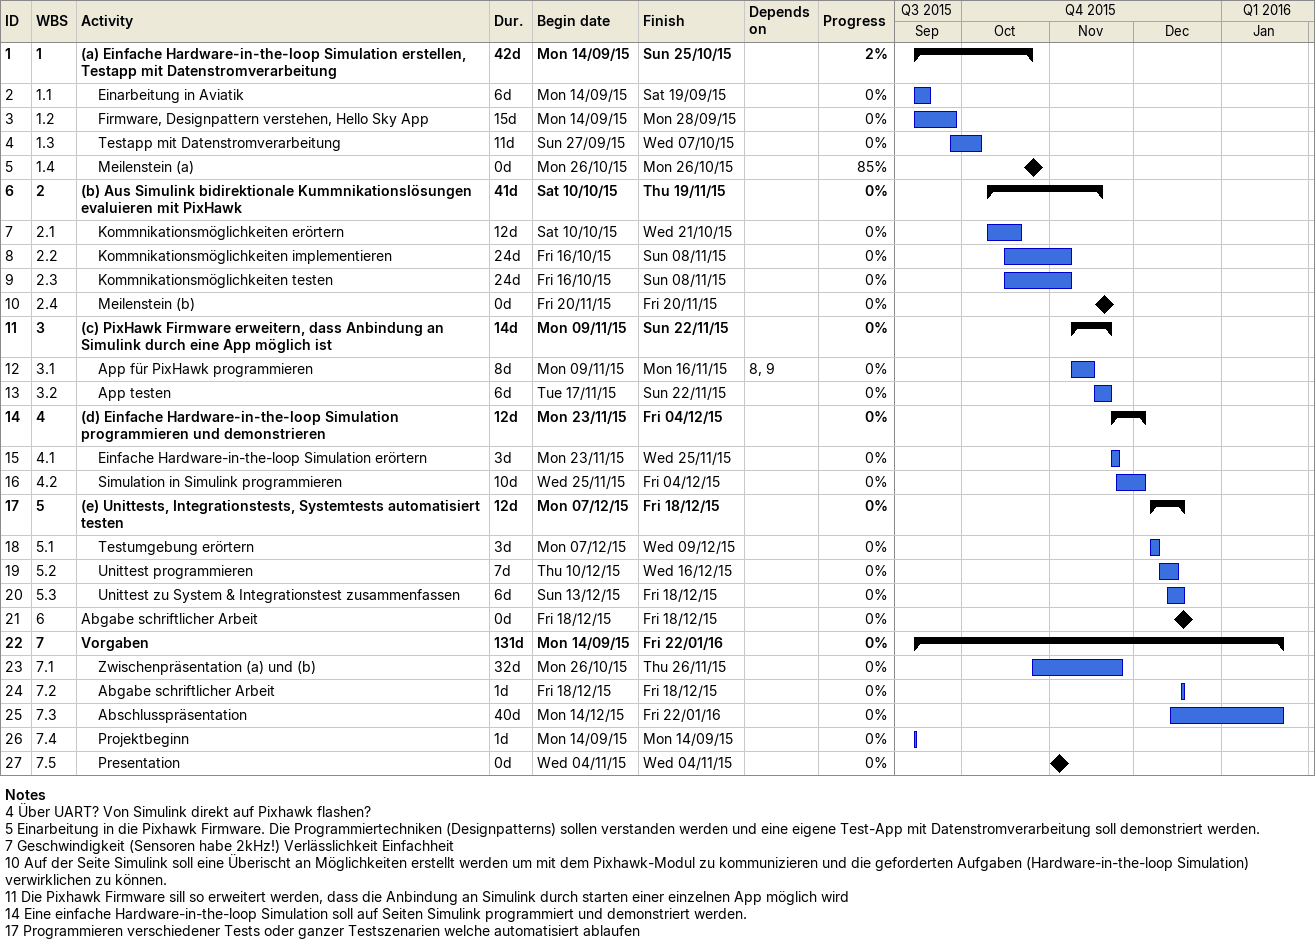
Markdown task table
| ID | WBS | Task | Duration | Start | Finish | Predecessors | % complete |
|---|---|---|---|---|---|---|---|
| 1 | 1 | **(a) Einfache Hardware-in-the-loop Simulation erstellen, Testapp mit Datenstromverarbeitung** | 42d | 2015-09-14 | 2015-10-25 |  | 2 |
| 2 | 1.1 | Einarbeitung in Aviatik | 6d | 2015-09-14 | 2015-09-19 |  | 0 |
| 3 | 1.2 | Firmware, Designpattern verstehen, Hello Sky App | 15d | 2015-09-14 | 2015-09-28 |  | 0 |
| 4 | 1.3 | Testapp mit Datenstromverarbeitung | 11d | 2015-09-27 | 2015-10-07 |  | 0 |
| 5 | 1.4 | Meilenstein (a) | 0d | 2015-10-26 | 2015-10-26 |  | 85 |
| 6 | 2 | **(b) Aus Simulink bidirektionale Kummnikationslösungen evaluieren mit PixHawk** | 41d | 2015-10-10 | 2015-11-19 |  | 0 |
| 7 | 2.1 | Kommnikationsmöglichkeiten erörtern | 12d | 2015-10-10 | 2015-10-21 |  | 0 |
| 8 | 2.2 | Kommnikationsmöglichkeiten implementieren | 24d | 2015-10-16 | 2015-11-08 |  | 0 |
| 9 | 2.3 | Kommnikationsmöglichkeiten testen | 24d | 2015-10-16 | 2015-11-08 |  | 0 |
| 10 | 2.4 | Meilenstein (b) | 0d | 2015-11-20 | 2015-11-20 |  | 0 |
| 11 | 3 | **(c) PixHawk Firmware erweitern, dass Anbindung an Simulink durch eine App möglich ist** | 14d | 2015-11-09 | 2015-11-22 |  | 0 |
| 12 | 3.1 | App für PixHawk programmieren | 8d | 2015-11-09 | 2015-11-16 | 8, 9 | 0 |
| 13 | 3.2 | App testen | 6d | 2015-11-17 | 2015-11-22 |  | 0 |
| 14 | 4 | **(d) Einfache Hardware-in-the-loop Simulation programmieren und demonstrieren** | 12d | 2015-11-23 | 2015-12-04 |  | 0 |
| 15 | 4.1 | Einfache Hardware-in-the-loop Simulation erörtern | 3d | 2015-11-23 | 2015-11-25 |  | 0 |
| 16 | 4.2 | Simulation in Simulink programmieren | 10d | 2015-11-25 | 2015-12-04 |  | 0 |
| 17 | 5 | **(e) Unittests, Integrationstests, Systemtests automatisiert testen** | 12d | 2015-12-07 | 2015-12-18 |  | 0 |
| 18 | 5.1 | Testumgebung erörtern | 3d | 2015-12-07 | 2015-12-09 |  | 0 |
| 19 | 5.2 | Unittest programmieren | 7d | 2015-12-10 | 2015-12-16 |  | 0 |
| 20 | 5.3 | Unittest zu System & Integrationstest zusammenfassen | 6d | 2015-12-13 | 2015-12-18 |  | 0 |
| 21 | 6 | Abgabe schriftlicher Arbeit | 0d | 2015-12-18 | 2015-12-18 |  | 0 |
| 22 | 7 | **Vorgaben** | 131d | 2015-09-14 | 2016-01-22 |  | 0 |
| 23 | 7.1 | Zwischenpräsentation (a) und (b) | 32d | 2015-10-26 | 2015-11-26 |  | 0 |
| 24 | 7.2 | Abgabe schriftlicher Arbeit | 1d | 2015-12-18 | 2015-12-18 |  | 0 |
| 25 | 7.3 | Abschlusspräsentation | 40d | 2015-12-14 | 2016-01-22 |  | 0 |
| 26 | 7.4 | Projektbeginn | 1d | 2015-09-14 | 2015-09-14 |  | 0 |
| 27 | 7.5 | Presentation | 0d | 2015-11-04 | 2015-11-04 |  | 0 |

Notes
- 4: Über UART? Von Simulink direkt auf Pixhawk flashen?
- 5: Einarbeitung in die Pixhawk Firmware. Die Programmiertechniken (Designpatterns) sollen verstanden werden und eine eigene Test-App mit Datenstromverarbeitung soll demonstriert werden.
- 7: Geschwindigkeit (Sensoren habe 2kHz!) Verlässlichkeit Einfachheit
- 10: Auf der Seite Simulink soll eine Überischt an Möglichkeiten erstellt werden um mit dem Pixhawk-Modul zu kommunizieren und die geforderten Aufgaben (Hardware-in-the-loop Simulation) verwirklichen zu können.
- 11: Die Pixhawk Firmware sill so erweitert werden, dass die Anbindung an Simulink durch starten einer einzelnen App möglich wird
- 14: Eine einfache Hardware-in-the-loop Simulation soll auf Seiten Simulink programmiert und demonstriert werden.
- 17: Programmieren verschiedener Tests oder ganzer Testszenarien welche automatisiert ablaufen
